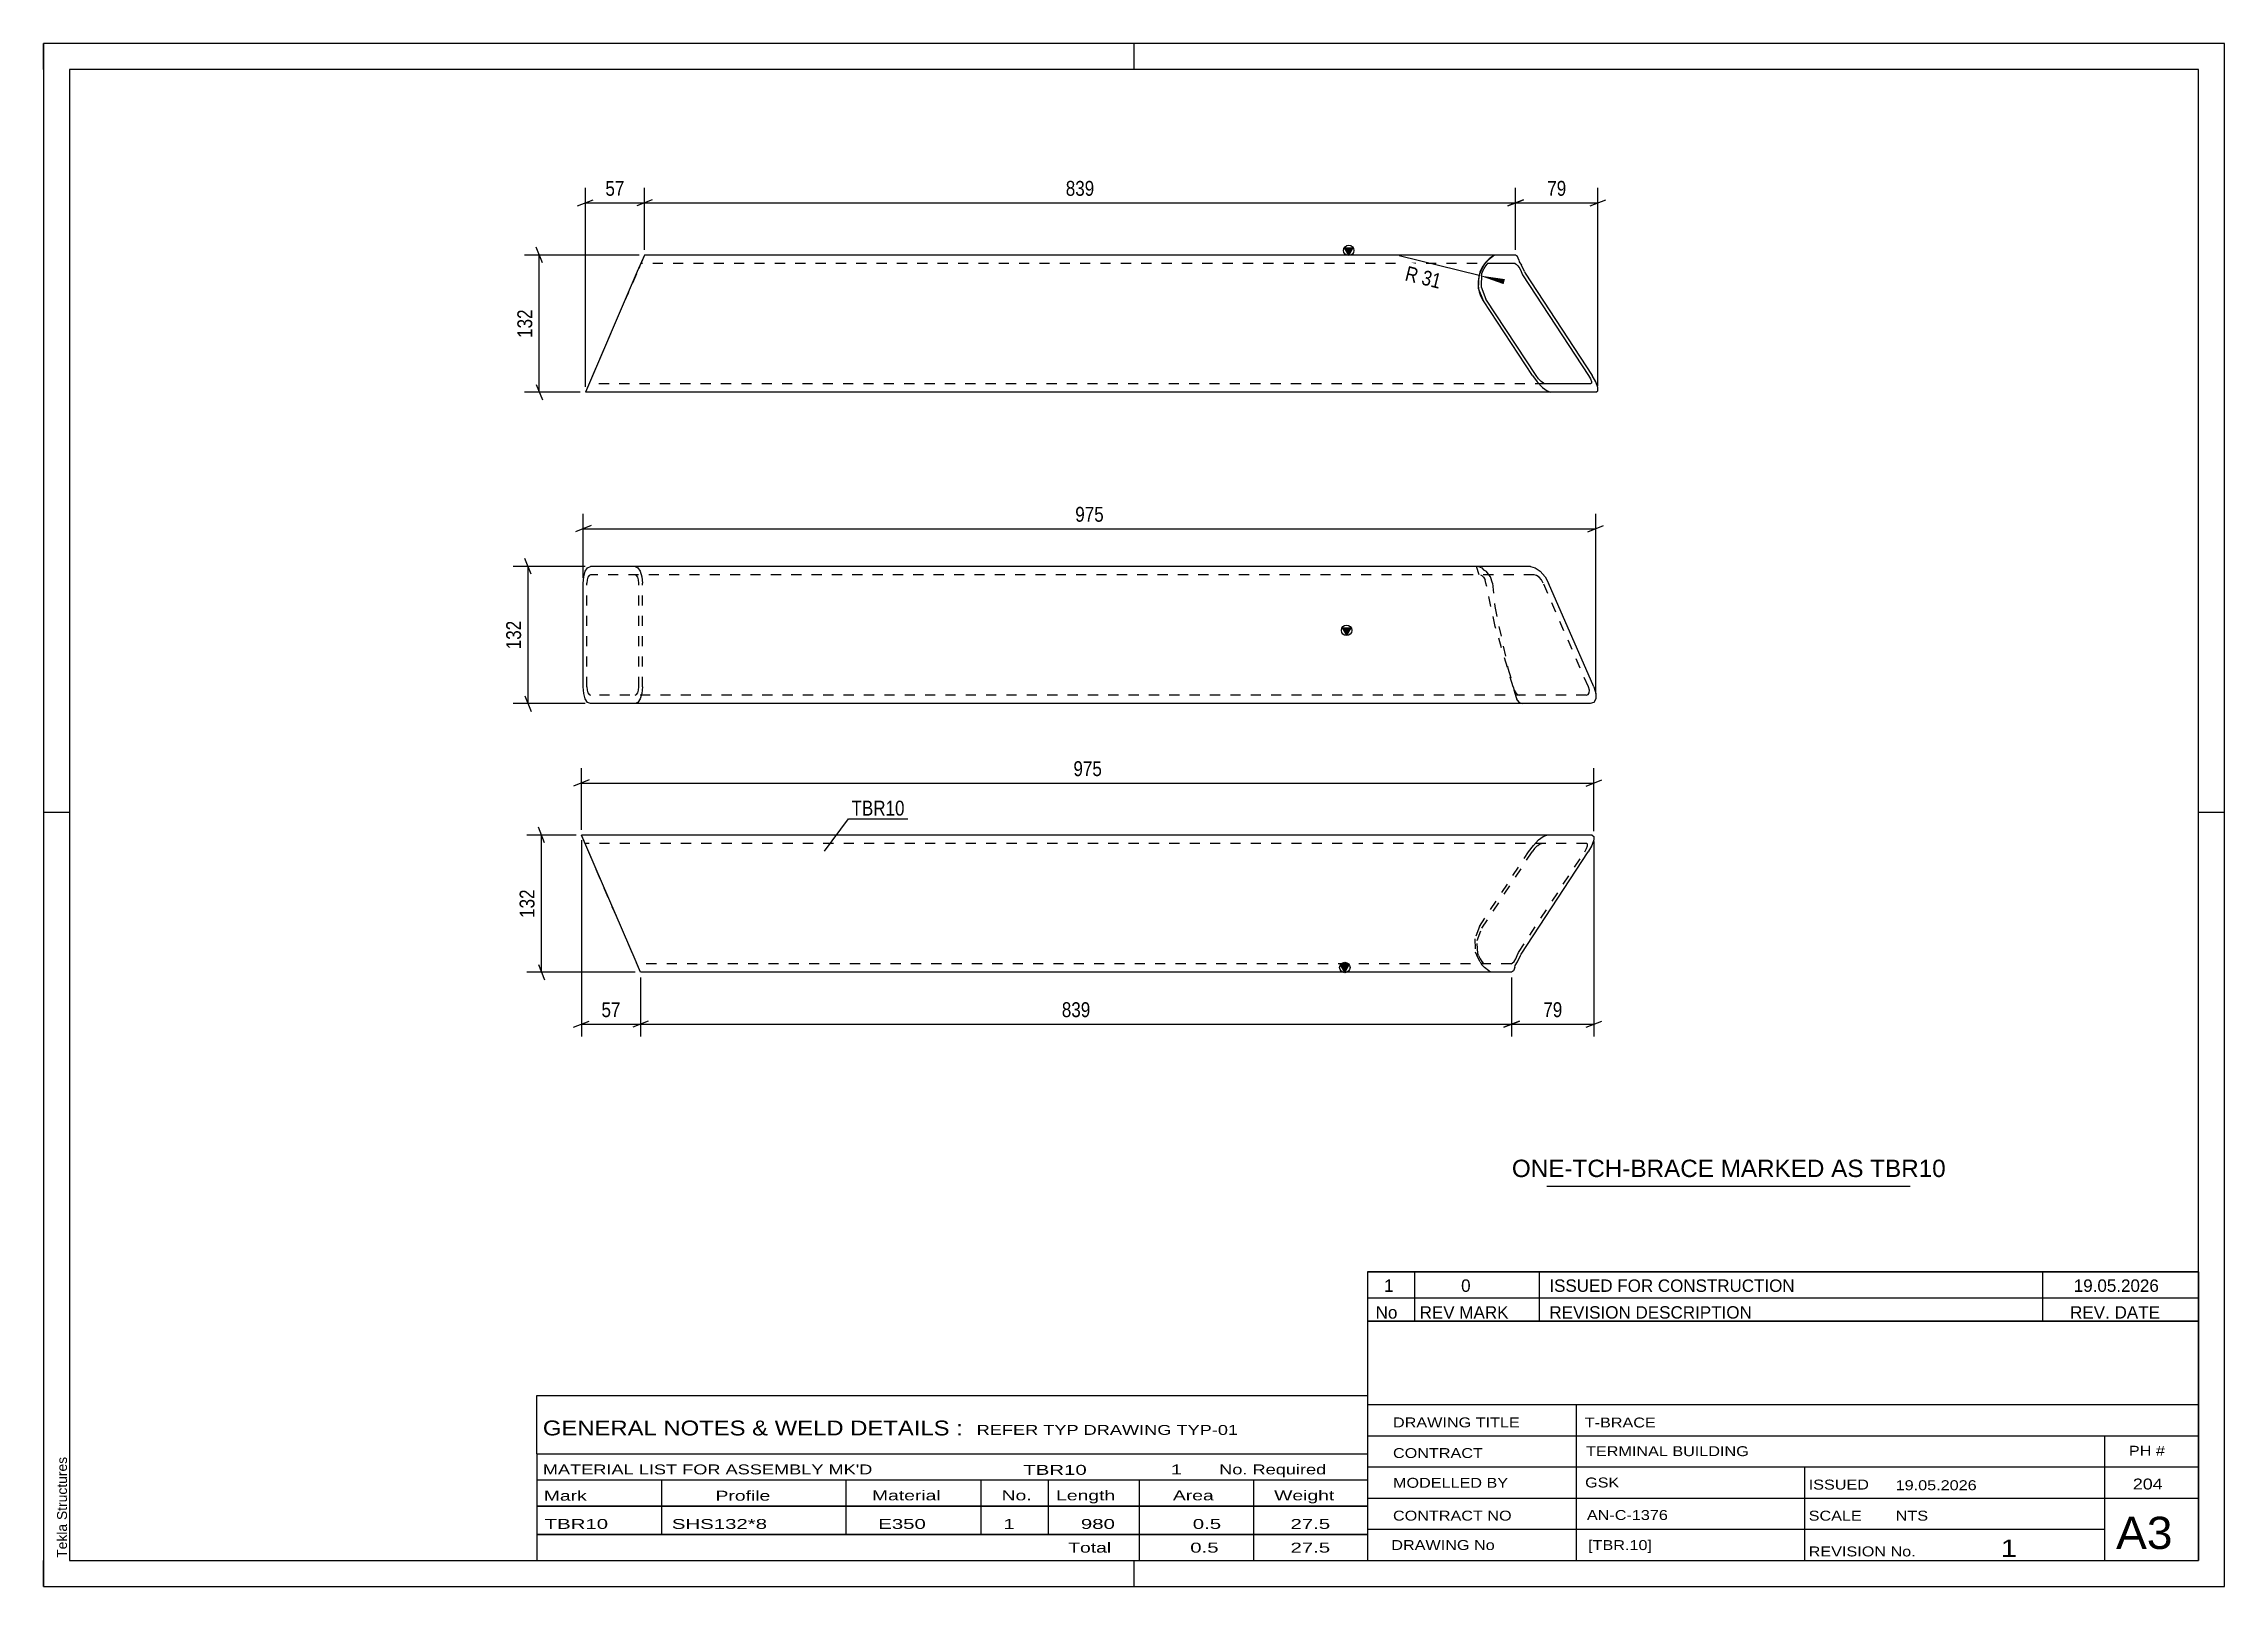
# Model space of a CAD drawing. Header units: millimetres. Extents: x 0 to 420, y 0 to 297.
import ezdxf

# ---------------------------------------------------------------- set-up
doc = ezdxf.new("R2010")
doc.units = ezdxf.units.MM
doc.linetypes.add('DXK_LINE_DOT2', pattern=[3.9198, 1.9599, -1.9599])
doc.styles.add('Arial', font='arial.ttf', dxfattribs={"height": 0.2})
doc.styles.add('Arial Narrow', font='ARIALN.TTF', dxfattribs={"height": 0.2})

# ---------------------------------------------------------------- blocks, each defined once
blk = doc.blocks.new('Unknown-491738247-1403')
at = {"color": 5, "linetype": 'Continuous'}
for p, q in [((420, 297), (0, 297)), ((0, 297), (0, 0)), ((0, 292), (0, 297)), ((210, 292), (210, 297)), ((420, 0), (420, 297)), ((415, 292), (5, 292)), ((5, 292), (5, 5)), ((415, 5), (415, 292)), ((5, 149), (0, 149)), ((420, 149), (415, 149)), ((0, 0), (0, 5)), ((5, 5), (415, 5)), ((210, 0), (210, 5)), ((0, 0), (420, 0))]:
    blk.add_line(p, q, dxfattribs=at)
at = {"color": 174, "linetype": 'Continuous', "style": 'Arial'}
blk.add_text('Tekla Structures', height=1.9102, rotation=90, dxfattribs=at).set_placement((4.5, 5.5))
blk = doc.blocks.new('Unknown-491738247-2196')
at = {"color": 7, "linetype": 'Continuous'}
for p, q in [((255, 51.05), (255, 5)), ((255, 51.05), (415, 51.05)), ((415, 51), (415, 5)), ((255, 35), (415, 35)), ((295.14, 35), (295.14, 5)), ((255, 29), (415, 29)), ((397, 5.05), (397, 28.9)), ((255, 23), (415, 23)), ((339.14, 23), (339.14, 5)), ((255, 17), (415, 17)), ((255, 11), (397, 11)), ((255, 5), (415, 5))]:
    blk.add_line(p, q, dxfattribs=at)
at = {"color": 7, "style": 'Arial Narrow'}
for s, height, width, p in [('DRAWING TITLE', 1.9089, 1.425378, (259.88, 30.61)), ('T-BRACE', 1.909, 1.425378, (296.81, 30.59)), ('CONTRACT', 1.909, 1.425378, (259.88, 24.71)), ('TERMINAL BUILDING', 1.9089, 1.425378, (297.06, 25.07)), ('MODELLED BY', 1.9089, 1.425378, (259.88, 18.98)), ('GSK', 1.909, 1.425378, (296.88, 19.04)), ('ISSUED', 1.909, 1.425378, (339.94, 18.64)), ('19.05.2026', 1.909, 1.425378, (356.69, 18.52)), ('CONTRACT NO', 1.9089, 1.425378, (259.88, 12.66)), ('AN-C-1376', 1.909, 1.425378, (297.23, 12.78)), ('SCALE', 1.909, 1.425378, (339.94, 12.65)), ('A3', 6.204, 1.25, (399.14, 7.2)), ('DRAWING No', 1.909, 1.425378, (259.56, 7)), ('[TBR.10]', 1.909, 1.425378, (297.46, 6.99)), ('1', 3.34, 1.5, (376.91, 5.68)), ('REVISION No.', 1.9089, 1.425378, (339.94, 5.77))]:
    blk.add_text(s, height=height, dxfattribs=dict(at, width=width)).set_placement(p)
at = {"color": 7, "linetype": 'Continuous', "style": 'Arial Narrow'}
for s, height, width, p in [('PH #', 1.909, 1.43, (401.6, 25.15)), ('204', 2.1, 1.43, (402.37, 18.65)), ('NTS', 1.909, 1.425378, (356.7, 12.65))]:
    blk.add_text(s, height=height, dxfattribs=dict(at, width=width)).set_placement(p)
blk = doc.blocks.new('Unknown-491738247-2197')
at = {"color": 7, "linetype": 'Continuous'}
for p, q in [((95, 36.75), (255, 36.75)), ((95, 25.5), (95, 36.75)), ((255, 36.75), (255, 25.5)), ((95, 25.5), (255, 25.5)), ((95, 25.5), (95, 20.5)), ((255, 25.5), (255, 20.5)), ((95, 20.5), (255, 20.5)), ((95, 20.5), (95, 15.5)), ((119, 20.5), (119, 15.5)), ((154.5, 20.5), (154.5, 15.5)), ((180.5, 20.5), (180.5, 15.5)), ((193.5, 20.5), (193.5, 15.5)), ((211, 20.5), (211, 15.5)), ((233, 20.5), (233, 15.5)), ((255, 20.5), (255, 15.5)), ((95, 15.5), (255, 15.5)), ((95, 15.45), (95, 10.05)), ((95, 15.45), (255, 15.45)), ((119, 15.5), (119, 10)), ((154.5, 15.5), (154.5, 10)), ((180.5, 15.5), (180.5, 10)), ((193.5, 15.5), (193.5, 10)), ((211, 15.5), (211, 10)), ((233, 15.5), (233, 10)), ((255, 15.45), (255, 10.05)), ((95, 10.05), (255, 10.05)), ((95, 10), (255, 10)), ((95, 10), (95, 5)), ((211, 10), (211, 5)), ((233, 10), (233, 5)), ((255, 10), (255, 5)), ((95, 5), (255, 5))]:
    blk.add_line(p, q, dxfattribs=at)
at = {"color": 7, "style": 'Arial Narrow'}
for s, height, width, p in [('GENERAL NOTES & WELD DETAILS :', 2.8633, 1.4, (96.15, 29.06)), ('REFER TYP DRAWING TYP-01', 1.9089, 1.6, (179.7, 29.16)), ("MATERIAL LIST FOR ASSEMBLY MK'D", 1.9089, 1.6, (96.15, 21.56)), ('TBR10', 1.909, 1.794707, (188.68, 21.47)), ('1', 1.91, 1.794707, (217.08, 21.56)), ('No. Required', 1.9089, 1.6, (226.41, 21.56)), ('Mark', 1.909, 1.7, (96.34, 16.5)), ('Profile', 1.909, 1.7, (129.41, 16.5)), ('Material', 1.909, 1.7, (159.54, 16.56)), ('No.', 1.909, 1.7, (184.5, 16.56)), ('Length', 1.909, 1.7, (195, 16.56)), ('Area', 1.909, 1.7, (217.5, 16.56)), ('Weight', 1.909, 1.7, (237, 16.56))]:
    blk.add_text(s, height=height, dxfattribs=dict(at, width=width)).set_placement(p)
at = {"color": 7, "linetype": 'Continuous', "style": 'Arial Narrow'}
for s, height, width, p in [('TBR10', 1.909, 1.794707, (96.5, 11.06)), ('SHS132*8', 1.909, 1.794707, (121, 11.06)), ('E350', 1.909, 1.794707, (160.74, 11.06)), ('1', 1.91, 1.794707, (184.86, 11.06)), ('980', 1.909, 1.794707, (199.77, 11.06)), ('0.5', 1.909, 1.794707, (221.32, 11.06)), ('27.5', 1.909, 1.794707, (240.14, 11.06)), ('Total', 1.909, 1.7, (197.33, 6.5)), ('0.5', 1.909, 1.794707, (220.83, 6.5)), ('27.5', 1.909, 1.794707, (240.14, 6.5))]:
    blk.add_text(s, height=height, dxfattribs=dict(at, width=width)).set_placement(p)
blk = doc.blocks.new('Unknown-491738247-2198')
at = {"color": 7, "linetype": 'Continuous'}
for p, q in [((255, 60.55), (415, 60.55)), ((415, 60.55), (255, 60.55)), ((255, 60.55), (255, 55.55)), ((264, 60.55), (264, 55.55)), ((288, 60.55), (288, 55.55)), ((385, 60.55), (385, 55.55)), ((415, 60.55), (415, 55.55)), ((255, 55.55), (415, 55.55)), ((255, 55.55), (255, 51.05)), ((255, 55.55), (415, 55.55)), ((264, 55.55), (264, 51.05)), ((288, 55.55), (288, 51.05)), ((385, 55.55), (385, 51.05)), ((415, 55.55), (415, 51.05)), ((415, 51.05), (255, 51.05))]:
    blk.add_line(p, q, dxfattribs=at)
at = {"color": 7, "linetype": 'Continuous', "style": 'Arial Narrow'}
for s, height, width, p in [('1', 2.39, 1.196471, (258.16, 56.7)), ('0', 2.39, 1.196471, (273, 56.7)), ('ISSUED FOR CONSTRUCTION', 2.3861, 1.196471, (290, 56.7)), ('19.05.2026', 2.386, 1.196471, (391, 56.7)), ('No', 2.386, 1.2, (256.54, 51.55)), ('REV MARK', 2.386, 1.2, (265, 51.55)), ('REVISION DESCRIPTION', 2.3861, 1.2, (290, 51.55)), ('REV. DATE', 2.386, 1.2, (390.28, 51.55))]:
    blk.add_text(s, height=height, dxfattribs=dict(at, width=width)).set_placement(p)
blk = doc.blocks.new('Unknown-491738247-2199')
at = {"color": 7, "linetype": 'Continuous'}
blk.add_line((289.5, 77.05), (359.5, 77.05), dxfattribs=at)
at = {"color": 7, "style": 'Arial'}
blk.add_text('ONE-TCH-BRACE MARKED AS TBR10', height=3.3428, dxfattribs=at).set_placement((282.78, 78.8))
blk = doc.blocks.new('Part-491738247-1251 - 1165')
at = {"linetype": 'Continuous'}
blk.add_hatch(color=2, dxfattribs=at).paths.add_polyline_path([(250.6, 118.24), (249.8, 119.64), (251.4, 119.64)])
at = {"color": 2, "linetype": 'Continuous'}
for p, q in [((298.21, 144.64), (103.58, 144.64)), ((114.11, 120.21), (103.58, 144.64)), ((298.58, 143.7), (298.2, 142.66)), ((298.21, 144.64), (298.58, 144.39)), ((298.58, 144.39), (298.58, 143.7)), ((284.55, 121.74), (297.5, 141.44)), ((298.2, 142.66), (297.5, 141.44)), ((114.56, 119.17), (114.11, 120.21)), ((114.96, 118.24), (114.56, 119.17)), ((282.73, 118.24), (114.96, 118.24)), ((250.6, 118.24), (249.8, 119.64)), ((249.8, 119.64), (251.4, 119.64)), ((251.4, 119.64), (250.6, 118.24)), ((283.08, 118.48), (282.73, 118.24)), ((283.37, 119.17), (283.08, 118.48)), ((283.37, 119.17), (283.43, 119.55)), ((283.43, 119.55), (283.85, 120.21)), ((283.85, 120.21), (284.43, 121.44)), ((284.43, 121.44), (284.55, 121.74))]:
    blk.add_line(p, q, dxfattribs=at)
at = {"color": 7, "linetype": 'DXK_LINE_DOT2'}
for p, q in [((114.96, 118.24), (103.58, 144.64)), ((104.27, 143.04), (104.27, 143.04)), ((297.16, 143.04), (104.27, 143.04)), ((286.91, 142.66), (287.9, 143.7)), ((287.77, 142.66), (288.1, 142.91)), ((287.9, 143.7), (288.8, 144.39)), ((288.1, 142.91), (288.45, 143.04)), ((288.8, 144.39), (289.5, 144.64)), ((297.35, 142.91), (297.16, 143.04)), ((297.34, 142.57), (297.35, 142.91)), ((276.52, 127.02), (286, 141.44)), ((277.01, 126.7), (286.7, 141.44)), ((284.06, 122.06), (296.8, 141.44)), ((286, 141.44), (286.91, 142.66)), ((287.15, 142.05), (286.7, 141.44)), ((287.64, 142.57), (287.15, 142.05)), ((287.64, 142.57), (287.77, 142.66)), ((296.8, 141.44), (297.15, 142.05)), ((297.15, 142.05), (297.34, 142.57)), ((276.52, 127.02), (275.61, 124.69)), ((276.09, 124.37), (277.01, 126.7)), ((275.61, 124.69), (275.7, 122.15)), ((275.7, 122.15), (276.03, 121.44)), ((276.19, 121.83), (276.09, 124.37)), ((276.37, 121.44), (276.19, 121.83)), ((283.82, 121.44), (284.06, 122.06)), ((282.67, 119.84), (114.27, 119.84)), ((276.64, 120.21), (276.03, 121.44)), ((276.37, 121.44), (276.67, 120.82)), ((276.64, 120.21), (276.97, 119.65)), ((276.67, 120.82), (276.98, 120.3)), ((276.97, 119.65), (277.5, 119.17)), ((276.98, 120.3), (277.25, 119.96)), ((277.25, 119.96), (277.44, 119.84)), ((278.32, 118.48), (277.5, 119.17)), ((278.69, 118.24), (278.32, 118.48)), ((282.67, 119.84), (282.85, 119.96)), ((282.85, 119.96), (283.19, 120.3)), ((283.19, 120.3), (283.53, 120.82)), ((283.53, 120.82), (283.82, 121.44))]:
    blk.add_line(p, q, dxfattribs=at)
at = {"color": 2, "linetype": 'Continuous'}
blk.add_circle((250.6, 119.14), 1, dxfattribs=at)
blk = doc.blocks.new('Part-491738247-1269 - 1268')
at = {"linetype": 'Continuous'}
blk.add_hatch(color=2, dxfattribs=at).paths.add_polyline_path([(250.95, 183.15), (250.15, 184.55), (251.75, 184.55)])
at = {"color": 2, "linetype": 'Continuous'}
for p, q in [((103.93, 193.15), (104.03, 194.37)), ((104.03, 194.37), (104.33, 195.41)), ((104.33, 195.41), (104.78, 196.11)), ((104.78, 196.11), (105.31, 196.35)), ((286.35, 196.35), (105.31, 196.35)), ((286.35, 196.35), (287.26, 196.11)), ((287.26, 196.11), (288.25, 195.41)), ((288.25, 195.41), (289.16, 194.37)), ((289.16, 194.37), (289.85, 193.15)), ((103.93, 173.15), (103.93, 193.15)), ((298.56, 173.15), (289.85, 193.15)), ((250.95, 183.15), (250.15, 184.55)), ((250.15, 184.55), (251.75, 184.55)), ((251.75, 184.55), (250.95, 183.15)), ((104.03, 171.92), (103.93, 173.15)), ((298.56, 173.15), (298.94, 171.92)), ((104.33, 170.89), (104.03, 171.92)), ((104.78, 170.19), (104.33, 170.89)), ((105.31, 169.95), (104.78, 170.19)), ((297.85, 169.95), (105.31, 169.95)), ((298.55, 170.19), (297.85, 169.95)), ((298.93, 170.89), (298.55, 170.19)), ((298.94, 171.92), (298.93, 170.89))]:
    blk.add_line(p, q, dxfattribs=at)
at = {"color": 7, "linetype": 'DXK_LINE_DOT2'}
for p, q in [((104.67, 193.76), (104.62, 193.15)), ((104.82, 194.28), (104.67, 193.76)), ((105.04, 194.63), (104.82, 194.28)), ((105.31, 194.75), (105.04, 194.63)), ((287.05, 194.75), (105.31, 194.75)), ((113.93, 196.35), (114.46, 196.11)), ((114.2, 194.63), (113.93, 194.75)), ((114.42, 194.28), (114.2, 194.63)), ((114.57, 193.76), (114.42, 194.28)), ((114.46, 196.11), (114.91, 195.41)), ((114.62, 193.15), (114.57, 193.76)), ((114.91, 195.41), (115.21, 194.37)), ((115.21, 194.37), (115.31, 193.15)), ((276.45, 194.75), (275.96, 196.35)), ((276.38, 196.35), (276.99, 196.11)), ((276.72, 194.75), (277.02, 194.63)), ((276.99, 196.11), (277.32, 195.73)), ((277.02, 194.63), (277.33, 194.28)), ((277.32, 195.73), (277.85, 195.41)), ((277.33, 194.28), (277.6, 193.76)), ((277.79, 193.15), (277.6, 193.76)), ((278.67, 194.37), (277.85, 195.41)), ((279.04, 193.15), (278.67, 194.37)), ((287.5, 194.63), (287.05, 194.75)), ((288, 194.28), (287.5, 194.63)), ((288.45, 193.76), (288, 194.28)), ((288.8, 193.15), (288.45, 193.76)), ((104.62, 173.15), (104.62, 193.15)), ((114.62, 173.15), (114.62, 193.15)), ((115.31, 173.15), (115.31, 193.15)), ((279.57, 184.79), (277.79, 193.15)), ((279.04, 193.15), (279.48, 188.65)), ((297.51, 173.15), (288.8, 193.15)), ((279.48, 188.65), (282, 176.79)), ((283.02, 173.15), (279.57, 184.79)), ((282, 176.79), (283.08, 173.15)), ((104.62, 173.15), (104.67, 172.54)), ((104.67, 172.54), (104.82, 172.02)), ((114.42, 172.02), (114.57, 172.54)), ((114.57, 172.54), (114.62, 173.15)), ((115.31, 173.15), (115.21, 171.92)), ((283.02, 173.15), (283.2, 172.54)), ((283.43, 171.92), (283.08, 173.15)), ((283.78, 170.63), (283.2, 172.54)), ((283.2, 172.54), (283.54, 172.02)), ((297.7, 172.54), (297.51, 173.15)), ((297.69, 172.02), (297.7, 172.54)), ((104.82, 172.02), (105.04, 171.67)), ((105.04, 171.67), (105.31, 171.55)), ((297.15, 171.55), (105.31, 171.55)), ((113.93, 171.55), (114.2, 171.67)), ((114.46, 170.19), (113.93, 169.95)), ((114.2, 171.67), (114.42, 172.02)), ((114.91, 170.89), (114.46, 170.19)), ((115.21, 171.92), (114.91, 170.89)), ((283.72, 170.89), (283.43, 171.92)), ((283.54, 172.02), (283.88, 171.67)), ((283.72, 170.89), (283.78, 170.63)), ((283.78, 170.63), (284.21, 170.19)), ((283.88, 171.67), (284.17, 171.55)), ((284.21, 170.19), (284.78, 169.95)), ((297.15, 171.55), (297.5, 171.67)), ((297.5, 171.67), (297.69, 172.02))]:
    blk.add_line(p, q, dxfattribs=at)
at = {"color": 2, "linetype": 'Continuous'}
blk.add_circle((250.95, 184.05), 1, dxfattribs=at)
blk = doc.blocks.new('Part-491738247-1767 - 1766')
at = {"linetype": 'Continuous'}
blk.add_hatch(color=2, dxfattribs=at).paths.add_polyline_path([(251.36, 256.3), (250.56, 257.7), (252.16, 257.7)])
at = {"color": 7, "linetype": 'DXK_LINE_DOT2'}
for p, q in [((115.72, 256.3), (104.34, 229.9)), ((115.72, 256.3), (115.72, 256.3)), ((114.98, 254.57), (114.61, 253.71)), ((115.03, 254.7), (114.98, 254.57)), ((279.98, 254.7), (115.03, 254.7)), ((105.03, 231.5), (105.03, 231.5)), ((289.21, 231.5), (105.03, 231.5))]:
    blk.add_line(p, q, dxfattribs=at)
at = {"color": 2, "linetype": 'Continuous'}
for p, q in [((115.72, 256.3), (114.34, 253.1)), ((283.49, 256.3), (115.72, 256.3)), ((251.36, 256.3), (250.56, 257.7)), ((250.56, 257.7), (252.16, 257.7)), ((252.16, 257.7), (251.36, 256.3)), ((279.45, 256.3), (279.08, 256.05)), ((283.84, 256.05), (283.49, 256.3)), ((114.34, 253.1), (104.34, 229.9)), ((276.37, 249.84), (276.46, 252.38)), ((276.46, 252.38), (276.79, 253.1)), ((276.79, 253.1), (277.4, 254.32)), ((276.95, 252.7), (276.85, 250.16)), ((277.13, 253.1), (276.95, 252.7)), ((277.13, 253.1), (277.43, 253.71)), ((277.4, 254.32), (277.73, 254.88)), ((277.43, 253.71), (277.74, 254.23)), ((277.73, 254.88), (278.26, 255.36)), ((277.74, 254.23), (278.01, 254.57)), ((278.2, 254.7), (278.01, 254.57)), ((283.43, 254.7), (278.2, 254.7)), ((279.08, 256.05), (278.26, 255.36)), ((283.43, 254.7), (283.61, 254.57)), ((283.61, 254.57), (283.95, 254.23)), ((284.13, 255.36), (283.84, 256.05)), ((283.95, 254.23), (284.29, 253.71)), ((284.13, 255.36), (284.19, 254.98)), ((284.19, 254.98), (284.61, 254.32)), ((284.29, 253.71), (284.57, 253.1)), ((284.57, 253.1), (284.82, 252.47)), ((285.19, 253.1), (284.61, 254.32)), ((284.82, 252.47), (297.56, 233.1)), ((285.19, 253.1), (285.31, 252.79)), ((285.31, 252.79), (298.26, 233.1)), ((277.28, 247.51), (276.37, 249.84)), ((276.85, 250.16), (277.77, 247.83)), ((287.46, 233.1), (277.77, 247.83)), ((286.76, 233.1), (277.28, 247.51)), ((286.76, 233.1), (287.67, 231.87)), ((287.91, 232.48), (287.46, 233.1)), ((287.67, 231.87), (288.66, 230.83)), ((288.4, 231.97), (287.91, 232.48)), ((288.86, 231.62), (288.4, 231.97)), ((289.21, 231.5), (288.86, 231.62)), ((297.92, 231.5), (289.21, 231.5)), ((297.56, 233.1), (297.91, 232.48)), ((297.91, 232.48), (298.1, 231.97)), ((298.11, 231.62), (297.92, 231.5)), ((298.1, 231.97), (298.11, 231.62)), ((298.96, 231.87), (298.26, 233.1)), ((299.34, 230.83), (298.96, 231.87)), ((298.97, 229.9), (104.34, 229.9)), ((288.66, 230.83), (289.56, 230.14)), ((289.56, 230.14), (290.26, 229.9)), ((298.97, 229.9), (299.34, 230.14)), ((299.34, 230.14), (299.34, 230.83))]:
    blk.add_line(p, q, dxfattribs=at)
blk.add_circle((251.36, 257.2), 1, dxfattribs=at)
blk = doc.blocks.new('StraightDimension-491738247-1314 - 1165')
at = {"color": 7, "linetype": 'Continuous'}
for p, q in [((103.58, 145.64), (103.58, 157.49)), ((298.58, 145.39), (298.58, 157.49)), ((105.08, 155.24), (102.08, 154.04)), ((103.58, 154.64), (298.58, 154.64)), ((297.08, 154.04), (300.08, 155.24))]:
    blk.add_line(p, q, dxfattribs=at)
at = {"color": 0}
blk.add_wipeout([(204.42, 155.39), (204.42, 159.59), (197.74, 159.59), (197.74, 155.39)], dxfattribs=at)
at = {"color": 3, "style": 'Arial Narrow'}
blk.add_text('975', height=2.863, dxfattribs=at).set_placement((198.34, 155.99))
blk = doc.blocks.new('StraightDimension-491738247-1672 - 1165')
at = {"color": 7, "linetype": 'Continuous'}
for p, q in [((298.58, 143.39), (298.58, 105.84)), ((282.73, 117.24), (282.73, 105.84)), ((284.23, 108.84), (281.23, 107.64)), ((282.73, 108.24), (298.58, 108.24)), ((297.08, 107.64), (300.08, 108.84))]:
    blk.add_line(p, q, dxfattribs=at)
at = {"color": 0}
blk.add_wipeout([(293.08, 108.99), (293.08, 113.19), (288.23, 113.19), (288.23, 108.99)], dxfattribs=at)
at = {"color": 3, "style": 'Arial Narrow'}
blk.add_text('79', height=2.863, dxfattribs=at).set_placement((288.83, 109.59))
blk = doc.blocks.new('StraightDimension-491738247-1673 - 1165')
at = {"color": 7, "linetype": 'Continuous'}
for p, q in [((114.96, 117.24), (114.96, 105.84)), ((282.73, 117.24), (282.73, 105.84)), ((116.46, 108.84), (113.46, 107.64)), ((114.96, 108.24), (282.73, 108.24)), ((281.23, 107.64), (284.23, 108.84))]:
    blk.add_line(p, q, dxfattribs=at)
at = {"color": 0}
blk.add_wipeout([(202.19, 108.99), (202.19, 113.19), (195.5, 113.19), (195.5, 108.99)], dxfattribs=at)
at = {"color": 3, "style": 'Arial Narrow'}
blk.add_text('839', height=2.863, dxfattribs=at).set_placement((196.1, 109.59))
blk = doc.blocks.new('StraightDimension-491738247-1674 - 1165')
at = {"color": 7, "linetype": 'Continuous'}
for p, q in [((103.58, 143.64), (103.58, 105.84)), ((114.96, 117.24), (114.96, 105.84)), ((102.08, 107.64), (105.08, 108.84)), ((103.58, 108.24), (114.96, 108.24)), ((116.46, 108.84), (113.46, 107.64))]:
    blk.add_line(p, q, dxfattribs=at)
at = {"color": 0}
blk.add_wipeout([(111.7, 108.99), (111.7, 113.19), (106.84, 113.19), (106.84, 108.99)], dxfattribs=at)
at = {"color": 3, "style": 'Arial Narrow'}
blk.add_text('57', height=2.863, dxfattribs=at).set_placement((107.44, 109.59))
blk = doc.blocks.new('StraightDimension-491738247-1719 - 1165')
at = {"color": 7, "linetype": 'Continuous'}
for p, q in [((102.58, 144.64), (93.04, 144.64)), ((96.49, 143.14), (95.29, 146.14)), ((95.89, 118.24), (95.89, 144.64)), ((113.96, 118.24), (93.04, 118.24)), ((95.29, 119.74), (96.49, 116.74))]:
    blk.add_line(p, q, dxfattribs=at)
at = {"color": 0}
blk.add_wipeout([(95.14, 134.78), (90.94, 134.78), (90.94, 128.09), (95.14, 128.09)], dxfattribs=at)
at = {"color": 3, "style": 'Arial Narrow'}
blk.add_text('132', height=2.863, rotation=90.0002, dxfattribs=at).set_placement((94.54, 128.69))
blk = doc.blocks.new('StraightDimension-491738247-1738 - 1268')
at = {"color": 7, "linetype": 'Continuous'}
for p, q in [((93.9, 194.85), (92.7, 197.85)), ((104.31, 196.35), (90.45, 196.35)), ((93.3, 169.95), (93.3, 196.35)), ((104.31, 169.95), (90.45, 169.95)), ((92.7, 171.45), (93.9, 168.45))]:
    blk.add_line(p, q, dxfattribs=at)
at = {"color": 0}
blk.add_wipeout([(92.55, 186.49), (88.35, 186.49), (88.35, 179.81), (92.55, 179.81)], dxfattribs=at)
at = {"color": 3, "style": 'Arial Narrow'}
blk.add_text('132', height=2.863, rotation=90.0002, dxfattribs=at).set_placement((91.95, 180.41))
blk = doc.blocks.new('StraightDimension-491738247-1750 - 1268')
at = {"color": 7, "linetype": 'Continuous'}
for p, q in [((103.93, 194.15), (103.93, 206.46)), ((298.93, 171.89), (298.93, 206.46)), ((105.43, 204.21), (102.43, 203.01)), ((103.93, 203.61), (298.93, 203.61)), ((297.43, 203.01), (300.43, 204.21))]:
    blk.add_line(p, q, dxfattribs=at)
at = {"color": 0}
blk.add_wipeout([(204.77, 204.36), (204.77, 208.56), (198.09, 208.56), (198.09, 204.36)], dxfattribs=at)
at = {"color": 3, "style": 'Arial Narrow'}
blk.add_text('975', height=2.863, dxfattribs=at).set_placement((198.69, 204.96))
blk = doc.blocks.new('RadiusDimension-491738247-1848 - 1766')
at = {"linetype": 'Continuous'}
blk.add_hatch(color=7, dxfattribs=at).paths.add_polyline_path([(281.19, 250.69), (276.46, 252.37), (281.43, 251.66)])
at = {"color": 7, "linetype": 'Continuous'}
blk.add_line((276.46, 252.37), (261.08, 256.17), dxfattribs=at)
blk.add_arc((282.47, 250.89), 6.2, 119.193, 213.0703, dxfattribs=at)
at = {"color": 0}
blk.add_wipeout([(269.2, 249.07), (270.2, 253.14), (262.3, 255.1), (261.29, 251.02)], dxfattribs=at)
at = {"color": 3, "style": 'Arial Narrow'}
blk.add_text('R 31', height=2.863, rotation=-13.8656, dxfattribs=at).set_placement((262.02, 251.46))
blk = doc.blocks.new('StraightDimension-491738247-1851 - 1766')
at = {"color": 7, "linetype": 'Continuous'}
for p, q in [((283.49, 257.3), (283.49, 269.21)), ((299.34, 231.14), (299.34, 269.21)), ((284.99, 266.96), (281.99, 265.76)), ((283.49, 266.36), (299.34, 266.36)), ((297.84, 265.76), (300.84, 266.96))]:
    blk.add_line(p, q, dxfattribs=at)
at = {"color": 0}
blk.add_wipeout([(293.84, 267.11), (293.84, 271.31), (288.99, 271.31), (288.99, 267.11)], dxfattribs=at)
at = {"color": 3, "style": 'Arial Narrow'}
blk.add_text('79', height=2.863, dxfattribs=at).set_placement((289.59, 267.71))
blk = doc.blocks.new('StraightDimension-491738247-1852 - 1766')
at = {"color": 7, "linetype": 'Continuous'}
for p, q in [((115.72, 257.3), (115.72, 269.21)), ((283.49, 257.3), (283.49, 269.21)), ((117.22, 266.96), (114.22, 265.76)), ((115.72, 266.36), (283.49, 266.36)), ((281.99, 265.76), (284.99, 266.96))]:
    blk.add_line(p, q, dxfattribs=at)
at = {"color": 0}
blk.add_wipeout([(202.95, 267.11), (202.95, 271.31), (196.26, 271.31), (196.26, 267.11)], dxfattribs=at)
at = {"color": 3, "style": 'Arial Narrow'}
blk.add_text('839', height=2.863, dxfattribs=at).set_placement((196.86, 267.71))
blk = doc.blocks.new('StraightDimension-491738247-1853 - 1766')
at = {"color": 7, "linetype": 'Continuous'}
for p, q in [((104.34, 230.9), (104.34, 269.21)), ((115.72, 257.3), (115.72, 269.21)), ((102.84, 265.76), (105.84, 266.96)), ((104.34, 266.36), (115.72, 266.36)), ((117.22, 266.96), (114.22, 265.76))]:
    blk.add_line(p, q, dxfattribs=at)
at = {"color": 0}
blk.add_wipeout([(112.46, 267.11), (112.46, 271.31), (107.6, 271.31), (107.6, 267.11)], dxfattribs=at)
at = {"color": 3, "style": 'Arial Narrow'}
blk.add_text('57', height=2.863, dxfattribs=at).set_placement((108.2, 267.71))
blk = doc.blocks.new('StraightDimension-491738247-1891 - 1766')
at = {"color": 7, "linetype": 'Continuous'}
for p, q in [((114.72, 256.3), (92.6, 256.3)), ((96.05, 254.8), (94.85, 257.8)), ((95.45, 229.9), (95.45, 256.3)), ((94.85, 231.4), (96.05, 228.4)), ((103.34, 229.9), (92.6, 229.9))]:
    blk.add_line(p, q, dxfattribs=at)
at = {"color": 0}
blk.add_wipeout([(94.7, 246.44), (90.5, 246.44), (90.5, 239.75), (94.7, 239.75)], dxfattribs=at)
at = {"color": 3, "style": 'Arial Narrow'}
blk.add_text('132', height=2.863, rotation=90.0002, dxfattribs=at).set_placement((94.1, 240.35))
blk = doc.blocks.new('Mark-491738247-1318 - 1165')
at = {"color": 0}
blk.add_wipeout([(165.81, 148.39), (165.81, 151.39), (155.59, 151.39), (155.59, 148.39)], dxfattribs=at)
blk.add_wipeout([(165.81, 148.39), (165.81, 151.39), (155.59, 151.39), (155.59, 148.39)], dxfattribs=at)
at = {"color": 30, "linetype": 'Continuous'}
for p, q in [((150.37, 141.55), (154.99, 147.79)), ((154.99, 147.79), (166.41, 147.79))]:
    blk.add_line(p, q, dxfattribs=at)
at = {"color": 3, "style": 'Arial Narrow'}
blk.add_text('TBR10', height=2.863, dxfattribs=at).set_placement((155.59, 148.39))

msp = doc.modelspace()

# ---------------------------------------------------------------- block references
for name in ['Unknown-491738247-1403', 'Part-491738247-1767 - 1766', 'Part-491738247-1269 - 1268', 'Part-491738247-1251 - 1165', 'Unknown-491738247-2199', 'Unknown-491738247-2198', 'Unknown-491738247-2196', 'Unknown-491738247-2197']:
    msp.add_blockref(name, (0, 0))

# ---------------------------------------------------------------- next in the draw order: block references
for name in ['RadiusDimension-491738247-1848 - 1766', 'StraightDimension-491738247-1738 - 1268', 'StraightDimension-491738247-1314 - 1165']:
    msp.add_blockref(name, (0, 0))

# ---------------------------------------------------------------- next in the draw order: block references
for name in ['StraightDimension-491738247-1851 - 1766', 'StraightDimension-491738247-1750 - 1268', 'Mark-491738247-1318 - 1165', 'StraightDimension-491738247-1672 - 1165']:
    msp.add_blockref(name, (0, 0))

# ---------------------------------------------------------------- next in the draw order: block references
for name in ['StraightDimension-491738247-1852 - 1766', 'StraightDimension-491738247-1673 - 1165']:
    msp.add_blockref(name, (0, 0))

# ---------------------------------------------------------------- next in the draw order: block references
for name in ['StraightDimension-491738247-1853 - 1766', 'StraightDimension-491738247-1674 - 1165']:
    msp.add_blockref(name, (0, 0))

# ---------------------------------------------------------------- next in the draw order: block references
for name in ['StraightDimension-491738247-1891 - 1766', 'StraightDimension-491738247-1719 - 1165']:
    msp.add_blockref(name, (0, 0))

doc.saveas('drawing.dxf')
